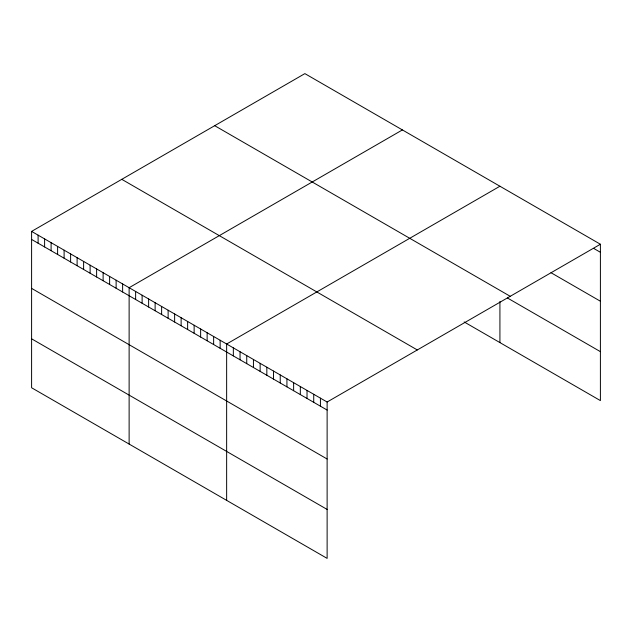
<?xml version="1.0" encoding="UTF-8"?>
<svg xmlns="http://www.w3.org/2000/svg" width="632" height="632" viewBox="0 0 632 632"><rect width="100%" height="100%" fill="white"/><g stroke="black" fill="none" stroke-linecap="round" stroke-linejoin="round"><path stroke-width="0.95" d="M600.4 244.244L327.123 402.015L327.123 558.38L31.6 387.756L31.6 231.399L304.877 73.62L600.4 244.244L600.4 400.601L464.164 321.949M402.402 129.923L129.125 287.702L129.125 444.067M499.92 186.235L226.643 344.005L226.643 500.37M593.701 248.416L600.4 252.279M551.001 272.708L600.4 301.227M214.698 125.689L510.222 296.305M507.457 297.996L600.4 351.653M121.779 179.33L417.302 349.954M31.6 231.399L327.123 402.015M31.6 239.441L327.123 410.057M31.6 288.382L327.123 459.006M31.6 338.815L327.123 509.432M499.92 301.511L499.92 342.591M320.424 398.152L320.424 406.186M313.725 394.281L313.725 402.323M307.026 390.418L307.026 398.452M300.326 386.547L300.326 394.589M293.627 382.684L293.627 390.718M286.928 378.813L286.928 386.855M280.229 374.942L280.229 382.984M273.53 371.079L273.53 379.121M266.838 367.208L266.838 375.25M260.139 363.345L260.139 371.387M253.44 359.474L253.44 367.516M246.741 355.611L246.741 363.645M240.042 351.74L240.042 359.782M233.342 347.877L233.342 355.911M220.141 340.253L220.141 348.295M213.64 336.5L213.64 344.543M207.138 332.748L207.138 340.782M200.636 328.995L200.636 337.03M194.135 325.235L194.135 333.277M187.633 321.483L187.633 329.525M181.131 317.73L181.131 325.772M174.63 313.978L174.63 322.02M168.128 310.225L168.128 318.267M161.626 306.473L161.626 314.507M155.124 302.72L155.124 310.754M148.623 298.968L148.623 307.002M142.121 295.207L142.121 303.249M135.627 291.455L135.627 299.497M122.624 283.95L122.624 291.992M116.122 280.197L116.122 288.239M109.62 276.445L109.62 284.479M103.119 272.692L103.119 280.727M96.617 268.932L96.617 276.974M90.115 265.179L90.115 273.222M83.614 261.427L83.614 269.469M77.112 257.674L77.112 265.717M70.61 253.922L70.61 261.964M64.109 250.169L64.109 258.204M57.607 246.417L57.607 254.451M51.105 242.656L51.105 250.699M44.603 238.904L44.603 246.946M38.102 235.151L38.102 243.194"/></g></svg>
